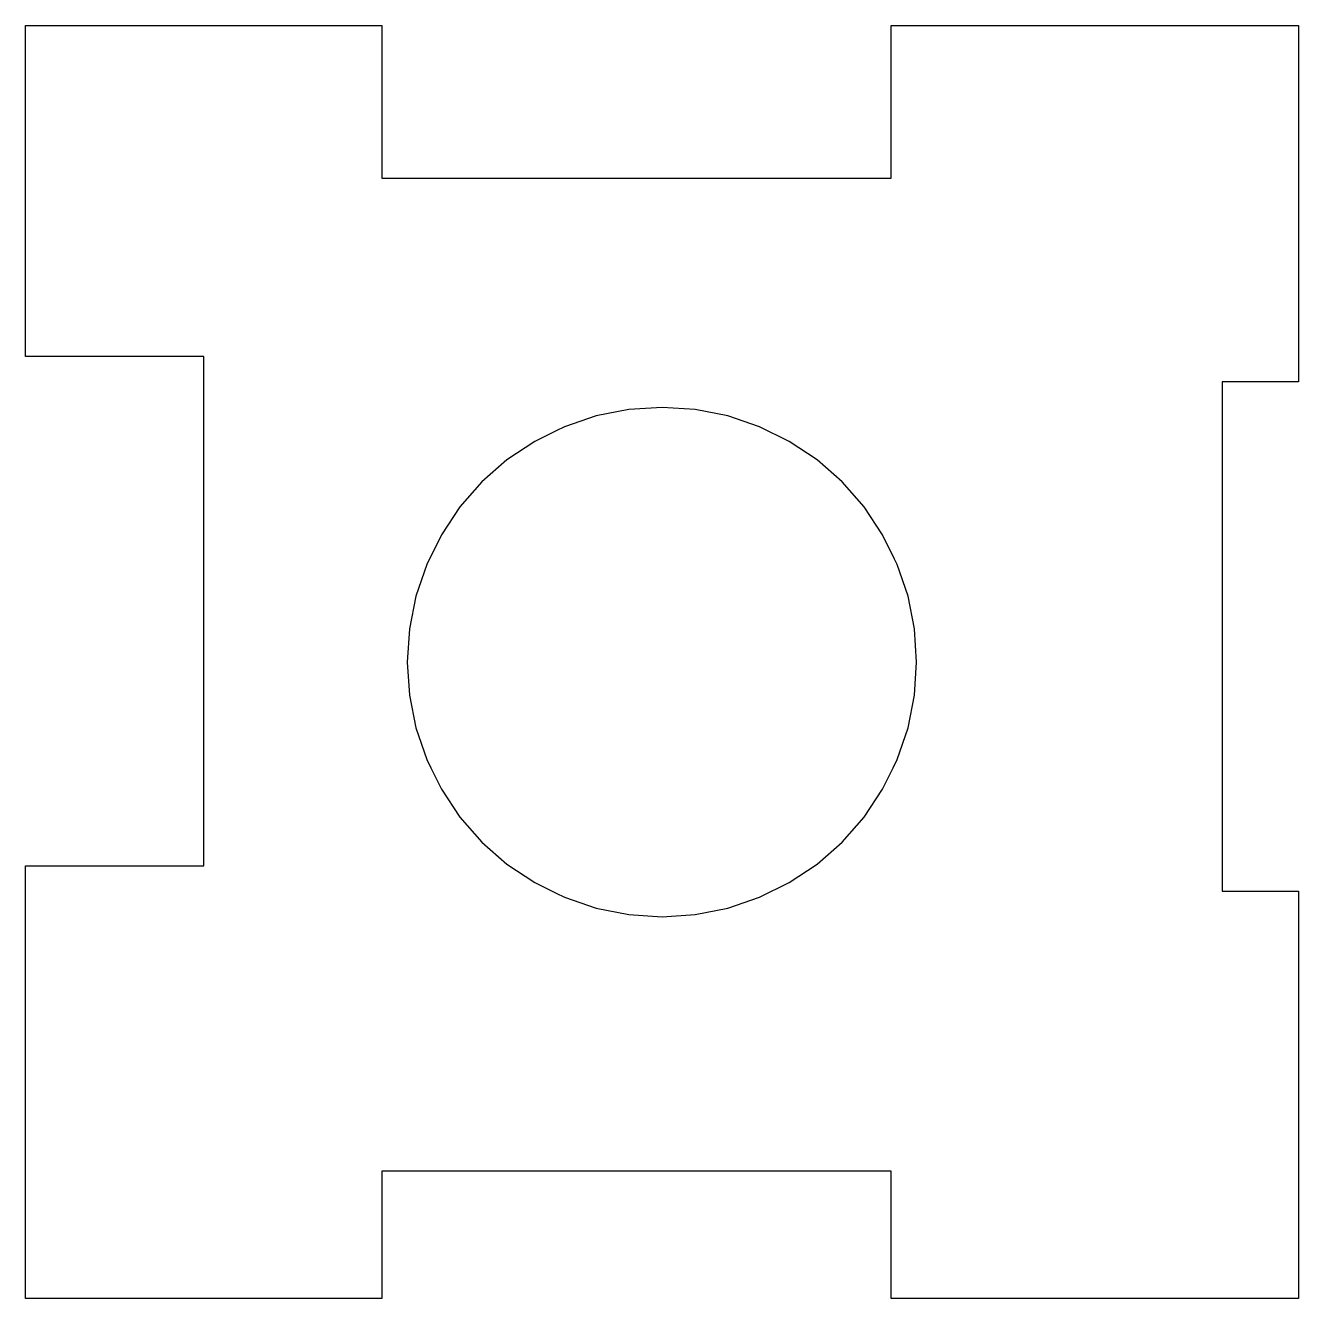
# Model space of a CAD drawing. Header units: millimetres. Extents: x -70 to -20, y -70 to -20.
import ezdxf

# ---------------------------------------------------------------- set-up
doc = ezdxf.new("R2010")
doc.units = ezdxf.units.MM

msp = doc.modelspace()

# ---------------------------------------------------------------- linework, layer by layer
for points in [[(-20, -33.998), (-23.003, -33.998), (-23.003, -54.003), (-20, -54.003), (-20, -55.003), (-20, -70), (-35.998, -70), (-35.998, -64.997), (-55.003, -64.997), (-56.003, -64.997), (-56.003, -70), (-62.998, -70), (-70, -70), (-70, -53.003), (-62.998, -53.003), (-62.998, -32.998), (-70, -32.998), (-70, -20), (-62.998, -20), (-56.003, -20), (-56.003, -26.003), (-55.003, -26.003), (-35.998, -26.003), (-35.998, -20), (-34.998, -20), (-23.003, -20), (-20, -20), (-20, -33.998)], [(-50.001, -53.662), (-49.152, -54.081), (-48.828, -54.241), (-47.589, -54.662), (-46.306, -54.917), (-45, -55.003), (-43.694, -54.917), (-42.411, -54.662), (-41.172, -54.241), (-39.999, -53.662), (-38.911, -52.936), (-37.927, -52.073), (-37.064, -51.089), (-36.338, -50.001), (-35.919, -49.152), (-35.759, -48.828), (-35.338, -47.589), (-35.083, -46.306), (-34.998, -45), (-35.083, -43.694), (-35.338, -42.411), (-35.759, -41.172), (-35.864, -40.96), (-36.338, -39.999), (-37.064, -38.911), (-37.927, -37.927), (-38.911, -37.064), (-39.999, -36.338), (-41.172, -35.759), (-42.411, -35.338), (-43.694, -35.083), (-45, -34.998), (-46.306, -35.083), (-47.589, -35.338), (-48.828, -35.759), (-49.152, -35.919), (-50.001, -36.338), (-51.089, -37.064), (-52.073, -37.927), (-52.936, -38.911), (-53.662, -39.999), (-54.241, -41.172), (-54.662, -42.411), (-54.917, -43.694), (-55.003, -45), (-54.917, -46.306), (-54.662, -47.589), (-54.241, -48.828), (-54.081, -49.152), (-53.662, -50.001), (-52.936, -51.089), (-52.073, -52.073), (-51.089, -52.936), (-50.001, -53.662)]]:
    msp.add_lwpolyline(points, close=True)

doc.saveas('drawing.dxf')
